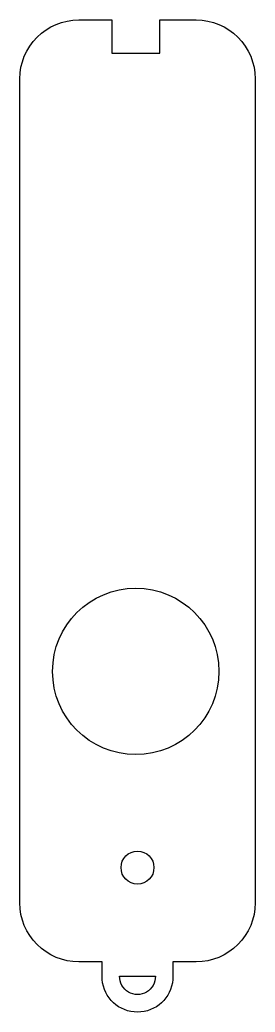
# Model space of a CAD drawing. Header units: millimetres. Extents: x -15 to 5, y -19.3 to 65.
import ezdxf

# ---------------------------------------------------------------- set-up
doc = ezdxf.new("R2010")
doc.units = ezdxf.units.MM
doc.layers.get('0').update_dxf_attribs({"linetype": 'CONTINUOUS'})

msp = doc.modelspace()

# ---------------------------------------------------------------- linework, layer by layer
for points in [[(0, 65, -0.414214), (5, 60), (5, -10, -0.414214), (0, -15), (-2, -15), (-2, -16.5, -0.924978), (-8, -16.5), (-8, -15), (-10, -15, -0.414214), (-15, -10), (-15, 60, -0.414214), (-10, 65), (-7.178, 65.009), (-7.178, 62.173), (-3.101, 62.173), (-3.101, 65.009)], [(-3.482, -16.222, -1.026126), (-6.518, -16.222)]]:
    msp.add_lwpolyline(points, format="xyb", close=True)
for centre, radius in [((-5.145, 9.669), 7.071), ((-5, -7), 1.4)]:
    msp.add_circle(centre, radius)

doc.saveas('drawing.dxf')
